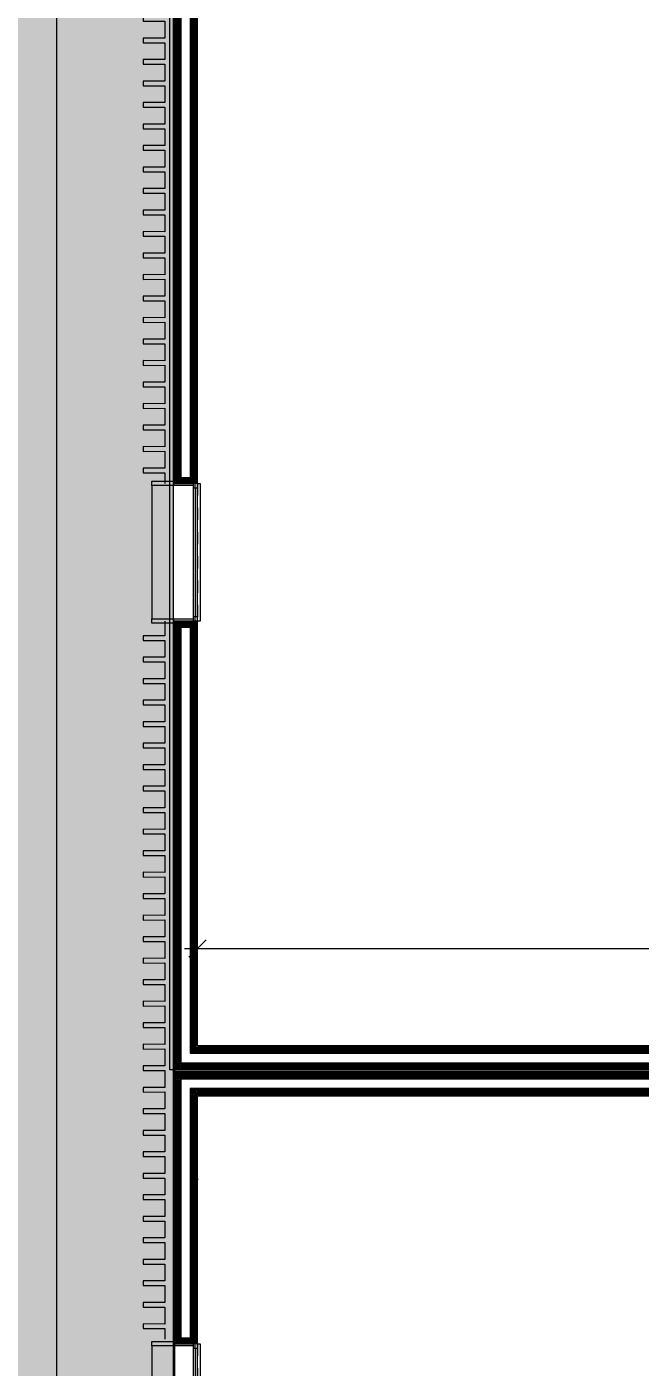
# Model space of a CAD drawing. Header units: millimetres. Extents: x -284281 to 1648660, y -821378 to -151356.
# Drawn here: x 379857 to 386986, y -234850 to -219270 of the extents above; entities that cross this region are included whole.
import ezdxf

# ---------------------------------------------------------------- set-up
doc = ezdxf.new("R2010")
doc.units = ezdxf.units.MM
doc.header["$MEASUREMENT"] = 0
doc.set_wipeout_variables(frame=1)
doc.linetypes.add('Traits', pattern=[282.222223, 141.111112, -141.111112])
doc.linetypes.add('Wipeout_Contour', pattern=[1000, 0, -1000])
for name, color, linetype in [('Cotations - 1_100', 7, 'Continuous'), ('Fenêtres ARCHICAD', 7, 'Continuous'), ('Nouveau_0', 7, 'Continuous'), ('Portes ARCHICAD', 7, 'Continuous'), ('Sols_ Dalles', 7, 'Continuous')]:
    doc.layers.add(name, color=color, linetype=linetype)
doc.styles.add('STYLE_GENERE_2', font='arial.ttf')
doc.dimstyles.new('STYLE_GENERE__1', dxfattribs={"dimtxt": 250, "dimasz": 190, "dimexe": 0.18, "dimexo": 0.0625, "dimgap": 0, "dimtad": 1, "dimtih": 1, "dimtoh": 1, "dimlfac": 0.001, "dimzin": 0, "dimdsep": 46, "dimtxsty": 'STYLE_GENERE_2', "dimblk": 'ARROWHEAD_6', "dimblk1": 'ARROWHEAD_6', "dimblk2": 'ARROWHEAD_6', "dimcen": 0.09, "dimse1": 1, "dimse2": 1, "dimclrd": 7, "dimclre": 7, "dimclrt": 7, "dimazin": 0, "dimtfac": 1, "dimtdec": 4, "dimtmove": 0, "dimatfit": 3, "dimfxl": 1, "dimtolj": 1, "dimtzin": 0, "dimarcsym": 0})
pattern_1 = [(45, (0, 175), (-55.684659, 55.684659), [0, -52.5, 0, -78.75]), (110, (175, 175), (74.000794, 26.934086), [0, -38.5, 0, -66.5])]
pattern_2 = [(45, (0, 0), (-7.07106781, 7.07106781), [])]

# ---------------------------------------------------------------- blocks, each defined once
blk = doc.blocks.new('Dalle_30_2', base_point=(380203, -171996))
at = {"layer": 'Sols_ Dalles', "linetype": 'Continuous', "lineweight": 0, "true_color": 0x2e271c}
blk.add_hatch(color=250, dxfattribs=at).paths.add_polyline_path([(380203, -171996), (380203, -230016), (380203, -260811), (415475, -260811), (415475, -260796), (415475, -258650), (415475, -258011), (415475, -222496), (405655, -222496), (405655, -218296), (415454, -218296), (415454, -204496), (412055, -204496), (412055, -201781), (412055, -189811), (436505, -189811), (436505, -253396), (436505, -253416), (437905, -253416), (437905, -253396), (437905, -188411), (410655, -188411), (410655, -200381), (410655, -205896), (414054, -205896), (414054, -216896), (404255, -216896), (404255, -223896), (414054, -223896), (414054, -258650), (414054, -259411), (382690, -259411), (381560, -259411), (381560, -231416), (381560, -173396), (462926, -173396), (462926, -253416), (464326, -253416), (464326, -171996)])
at = {"layer": 'Sols_ Dalles', "color": 250, "linetype": 'Continuous', "lineweight": 5, "true_color": 0x1f1f1f, "flags": 128}
for points in [[(381560, -259411), (381560, -231416), (381560, -173396), (462926, -173396), (462926, -253416)], [(464326, -253416), (464326, -171996), (380203, -171996), (380203, -230016), (380203, -260811)]]:
    blk.add_lwpolyline(points, dxfattribs=at)
blk = doc.blocks.new('Dalle_31_2', base_point=(360548, -295063))
at = {"linetype": 'Continuous', "lineweight": 0, "true_color": 0x6f6f6f}
h = blk.add_hatch(color=8, dxfattribs=at)
h.paths.add_polyline_path([(360548, -295063), (487920, -293827), (487920, -270903), (487463, -270903), (472886, -271041), (472886, -271062, 0.001346), (472886, -271073), (472897, -273095, -0.414214), (470908, -275106), (462184, -275106, -0.005189), (462131, -275116), (454148, -275196), (438771, -275253, -0.386553), (436573, -273475, -0.025189), (436562, -273329), (436569, -267730, -0.098562), (436800, -266944), (436817, -266952, -0.258849), (438655, -265606), (438653, -265587), (439337, -265587), (439337, -265687), (439337, -270687), (469237, -270687), (469237, -265687), (470908, -265687), (472605, -265687), (472605, -163738), (371863, -163738), (371863, -271041), (371883, -271041), (371883, -272001), (371883, -272001, -0.409427), (367883, -275935), (360548, -275935)])
h.paths.add_polyline_path([(377135, -260640), (373845, -260640), (373845, -248365), (373845, -243090), (373845, -242190), (377135, -242190)], flags=0)
h.paths.add_polyline_path([(380203, -193811), (380203, -171996), (431506, -171996), (464310, -171996), (464310, -262266), (464310, -262366), (438594, -262351), (437926, -262351), (436550, -262351), (436550, -189811), (412055, -189811), (412055, -201781), (412055, -204496), (415454, -204496), (415454, -208496), (415454, -218296), (405655, -218296), (405655, -222496), (415475, -222496), (415475, -260811), (380203, -260811), (380203, -230016)], flags=0)
h.paths.add_polyline_path([(381437, -269434, -0.090319), (381558, -268728, -0.201449), (382612, -267593, -0.104211), (383418, -267415), (384017, -267409, -0.104045), (384825, -267571, -0.238255), (385984, -268953, -0.055189), (386036, -269390), (386038, -269611), (386051, -270890), (385792, -271893, -0.267949), (384070, -272909), (383470, -272915, -0.193717), (382079, -272370, -0.070569), (381728, -271931, -0.131652), (381451, -270934)], flags=0)
h.paths.add_polyline_path([(392017, -273452), (392030, -267378, -0.380557), (394017, -265610), (394094, -265610), (394094, -270610), (409094, -270610), (409094, -265610), (414056, -265610, -0.414214), (415556, -267110), (415556, -273661, -0.345502), (413837, -275433), (394027, -275599, -0.415791), (392017, -273599)], flags=0)
h.paths.add_polyline_path([(424210, -271504, -0.134474), (423930, -270485), (423930, -268985, -0.414214), (425930, -266985), (426530, -266985, -0.414214), (428530, -268985), (428530, -270485, -0.12882), (428274, -271466, -0.270936), (426530, -272485), (425930, -272485, -0.26498)], flags=0)
at = {"color": 9, "linetype": 'Continuous', "lineweight": 5, "flags": 128}
blk.add_lwpolyline([(380203, -193811), (380203, -230016), (380203, -260811), (415475, -260811), (415475, -222496), (405655, -222496), (405655, -218296), (415454, -218296), (415454, -208496), (415454, -204496), (412055, -204496), (412055, -201781), (412055, -189811), (436550, -189811), (436550, -262351), (437926, -262351), (438594, -262351), (464310, -262366), (464310, -262266), (464310, -171996), (431506, -171996), (380203, -171996)], close=True, dxfattribs=at)
blk = doc.blocks.new('Fenêtre 25_2')
at = {"layer": 'Fenêtres ARCHICAD', "color": 7, "linetype": 'Continuous', "lineweight": 5}
for p, q in [((-775, 480), (-825, 480)), ((-825, 480), (-825, 230)), ((-775, 480), (775, 480)), ((-775, 230), (-775, 480)), ((825, 480), (775, 480)), ((775, 480), (775, 230)), ((825, 230), (825, 480)), ((-825, 230), (-775, 230)), ((-825, 230), (-800, 230)), ((-825, 230), (-800, 230)), ((-775, 230), (-800, 230)), ((-800, 230), (-800, 0)), ((-800, 215), (-800, 230)), ((-800, 215), (-800, 230)), ((-800, 145), (-800, 215)), ((-800, 145), (-800, 215)), ((-800, 145), (-800, 215)), ((-800, 145), (-800, 215)), ((-775, 0), (-775, 230)), ((800, 230), (775, 230)), ((775, 230), (775, 0)), ((775, 230), (825, 230)), ((800, 0), (800, 230)), ((800, 215), (800, 230)), ((800, 215), (800, 230)), ((800, 230), (825, 230)), ((800, 230), (825, 230)), ((800, 145), (800, 215)), ((800, 145), (800, 215)), ((800, 145), (800, 215)), ((800, 145), (800, 215)), ((-800, 0), (-775, 0)), ((775, 0), (800, 0)), ((-800, -20), (800, -20)), ((-800, -50), (-800, -83)), ((-800, -83), (800, -83)), ((800, -83), (800, -50))]:
    blk.add_line(p, q, dxfattribs=at)
at = {"layer": 'Fenêtres ARCHICAD', "color": 7, "linetype": 'Traits', "lineweight": 5}
blk.add_line((-800, -50), (800, -50), dxfattribs=at)
at = {"color": 254, "linetype": 'Wipeout_Contour', "lineweight": 0, "ltscale": 3003.33026}
blk.add_wipeout([(-750, 0), (-750, -50), (750, -50), (750, 0)], dxfattribs=at).dxf.layer = 'Fenêtres ARCHICAD'
at = {"layer": 'Fenêtres ARCHICAD', "color": 7, "linetype": 'Continuous', "lineweight": 5}
for p, q in [((-800, 35), (-800, 145)), ((-800, 35), (-800, 145)), ((-800, 35), (-800, 145)), ((-800, 35), (-800, 145)), ((-800, 0), (-800, 35)), ((-800, 0), (-800, 35)), ((-800, 0), (-750, 0)), ((-800, -35), (-800, 0)), ((-800, -35), (-800, 0)), ((-750, 0), (-750, -50)), ((-750, 0), (750, 0)), ((750, -50), (750, 0)), ((750, 0), (800, 0)), ((800, 35), (800, 145)), ((800, 35), (800, 145)), ((800, 35), (800, 145)), ((800, 35), (800, 145)), ((800, 0), (800, 35)), ((800, 0), (800, 35)), ((800, -35), (800, 0)), ((800, -35), (800, 0)), ((-800, -50), (-800, -35)), ((-800, -50), (-800, -35)), ((-750, -50), (-800, -50)), ((-750, -25), (750, -25)), ((750, -50), (-750, -50)), ((800, -50), (750, -50)), ((800, -50), (800, -35)), ((800, -50), (800, -35))]:
    blk.add_line(p, q, dxfattribs=at)
blk = doc.blocks.new('Mur_184_2', base_point=(381560, -188434))
at = {"color": 254, "linetype": 'Wipeout_Contour', "lineweight": 0, "ltscale": 1762520.673568979}
blk.add_wipeout([(381560, -216093), (381560, -224578), (381575, -224578), (381575, -216093)], dxfattribs=at)
at = {"color": 254, "linetype": 'Wipeout_Contour', "lineweight": 0, "ltscale": 1338744.290290768}
blk.add_wipeout([(381575, -231381), (381560, -231396), (381575, -231396)], dxfattribs=at)
at = {"linetype": 'Continuous', "lineweight": 5, "true_color": 0x5f5f5f}
h = blk.add_hatch(dxfattribs=at)
h.set_pattern_fill('ENDUIT_0002', color=251, style=0, pattern_type=2)
h.set_pattern_definition(pattern_1)
h.paths.add_polyline_path([(381560, -216093), (381560, -224578), (381575, -224578), (381575, -216093)])
h = blk.add_hatch(dxfattribs=at)
h.set_pattern_fill('ENDUIT_0002', color=251, style=0, pattern_type=2)
h.set_pattern_definition(pattern_1)
h.paths.add_polyline_path([(381575, -231381), (381560, -231396), (381575, -231396)])
at = {"color": 254, "linetype": 'Wipeout_Contour', "lineweight": 0, "ltscale": 1762666.891168162}
blk.add_wipeout([(381575, -216093), (381575, -224578), (381645, -224508), (381645, -216163)], dxfattribs=at)
at = {"color": 254, "linetype": 'Wipeout_Contour', "lineweight": 0, "ltscale": 1338824.987849917}
blk.add_wipeout([(381645, -231311), (381575, -231381), (381645, -231381)], dxfattribs=at)
at = {"linetype": 'Continuous', "lineweight": 5, "true_color": 0x5f5f5f}
h = blk.add_hatch(dxfattribs=at)
h.set_pattern_fill('BRIQUES_TERRE_CUITE__INT_94', color=251, style=0, pattern_type=2)
h.set_pattern_definition(pattern_2)
h.paths.add_polyline_path([(381575, -216093), (381575, -224578), (381645, -224508), (381645, -216163)])
h = blk.add_hatch(dxfattribs=at)
h.set_pattern_fill('BRIQUES_TERRE_CUITE__INT_94', color=251, style=0, pattern_type=2)
h.set_pattern_definition(pattern_2)
h.paths.add_polyline_path([(381645, -231311), (381575, -231381), (381645, -231381)])
at = {"color": 254, "linetype": 'Wipeout_Contour', "lineweight": 0, "ltscale": 1762977.660920547}
blk.add_wipeout([(381755, -216163), (381645, -216163), (381645, -224508), (381755, -224508)], dxfattribs=at)
at = {"color": 254, "linetype": 'Wipeout_Contour', "lineweight": 0, "ltscale": 1338943.427182852}
blk.add_wipeout([(381755, -231201), (381645, -231311), (381755, -231311)], dxfattribs=at)
at = {"color": 254, "linetype": 'Wipeout_Contour', "lineweight": 0, "ltscale": 1763438.691530547}
blk.add_wipeout([(381840, -216093), (381825, -216093), (381825, -224578), (381840, -224578)], dxfattribs=at)
at = {"color": 254, "linetype": 'Wipeout_Contour', "lineweight": 0, "ltscale": 1779612.313646684}
blk.add_wipeout([(381560, -231381), (381575, -231381), (381575, -226178), (381560, -226178)], dxfattribs=at)
at = {"color": 254, "linetype": 'Wipeout_Contour', "lineweight": 0, "ltscale": 1339012.283021665}
blk.add_wipeout([(381840, -231116), (381825, -231131), (381840, -231131)], dxfattribs=at)
at = {"linetype": 'Continuous', "lineweight": 5, "true_color": 0x5f5f5f}
h = blk.add_hatch(dxfattribs=at)
h.set_pattern_fill('ENDUIT_0002', color=251, style=0, pattern_type=2)
h.set_pattern_definition(pattern_1)
h.paths.add_polyline_path([(381840, -216093), (381825, -216093), (381825, -224578), (381840, -224578)])
h = blk.add_hatch(dxfattribs=at)
h.set_pattern_fill('ENDUIT_0002', color=251, style=0, pattern_type=2)
h.set_pattern_definition(pattern_1)
h.paths.add_polyline_path([(381560, -231381), (381575, -231381), (381575, -226178), (381560, -226178)])
h = blk.add_hatch(dxfattribs=at)
h.set_pattern_fill('ENDUIT_0002', color=251, style=0, pattern_type=2)
h.set_pattern_definition(pattern_1)
h.paths.add_polyline_path([(381840, -231116), (381825, -231131), (381840, -231131)])
at = {"color": 254, "linetype": 'Wipeout_Contour', "lineweight": 0, "ltscale": 1763291.453039902}
blk.add_wipeout([(381825, -216093), (381755, -216093), (381755, -224578), (381825, -224578)], dxfattribs=at)
at = {"color": 254, "linetype": 'Wipeout_Contour', "lineweight": 0, "ltscale": 1339007.015519734}
blk.add_wipeout([(381825, -231131), (381755, -231201), (381825, -231201)], dxfattribs=at)
at = {"color": 254, "linetype": 'Wipeout_Contour', "lineweight": 0, "ltscale": 1338724.023032586}
blk.add_wipeout([(381575, -231381), (381560, -231381), (381560, -231396)], dxfattribs=at)
at = {"linetype": 'Continuous', "lineweight": 5, "true_color": 0x5f5f5f}
h = blk.add_hatch(dxfattribs=at)
h.set_pattern_fill('BRIQUES_TERRE_CUITE__INT_94', color=251, style=0, pattern_type=2)
h.set_pattern_definition(pattern_2)
h.paths.add_polyline_path([(381825, -216093), (381755, -216093), (381755, -224578), (381825, -224578)])
h = blk.add_hatch(dxfattribs=at)
h.set_pattern_fill('BRIQUES_TERRE_CUITE__INT_94', color=251, style=0, pattern_type=2)
h.set_pattern_definition(pattern_2)
h.paths.add_polyline_path([(381825, -231131), (381755, -231201), (381825, -231201)])
h = blk.add_hatch(dxfattribs=at)
h.set_pattern_fill('ENDUIT_0002', color=251, style=0, pattern_type=2)
h.set_pattern_definition(pattern_1)
h.paths.add_polyline_path([(381575, -231381), (381560, -231381), (381560, -231396)])
at = {"color": 7, "linetype": 'Continuous', "lineweight": 5, "flags": 128}
blk.add_lwpolyline([(381840, -224578), (381840, -216093)], dxfattribs=at)
at = {"color": 254, "linetype": 'Wipeout_Contour', "lineweight": 0, "ltscale": 1771331.576882769}
blk.add_wipeout([(381645, -224508), (381575, -224578), (381755, -224578), (381755, -224508)], dxfattribs=at)
at = {"color": 254, "linetype": 'Wipeout_Contour', "lineweight": 0, "ltscale": 1779721.239565302}
blk.add_wipeout([(381575, -231311), (381645, -231311), (381645, -226248), (381575, -226178)], dxfattribs=at)
at = {"linetype": 'Continuous', "lineweight": 5, "true_color": 0x5f5f5f}
h = blk.add_hatch(dxfattribs=at)
h.set_pattern_fill('BRIQUES_TERRE_CUITE__INT_94', color=251, style=0, pattern_type=2)
h.set_pattern_definition(pattern_2)
h.paths.add_polyline_path([(381645, -224508), (381575, -224578), (381755, -224578), (381755, -224508)])
h = blk.add_hatch(dxfattribs=at)
h.set_pattern_fill('BRIQUES_TERRE_CUITE__INT_94', color=251, style=0, pattern_type=2)
h.set_pattern_definition(pattern_2)
h.paths.add_polyline_path([(381575, -231311), (381645, -231311), (381645, -226248), (381575, -226178)])
at = {"color": 7, "linetype": 'Continuous', "lineweight": 5}
for p, q in [((381575, -216093), (381575, -224578)), ((381825, -224578), (381825, -216093)), ((381645, -216163), (381645, -224508)), ((381755, -216163), (381755, -224508)), ((381645, -224508), (381755, -224508)), ((381560, -224553), (381560, -224578)), ((381575, -224578), (381560, -224578)), ((381645, -224578), (381575, -224578)), ((381645, -224578), (381575, -224578)), ((381755, -224578), (381645, -224578)), ((381755, -224578), (381645, -224578)), ((381790, -224578), (381755, -224578)), ((381825, -224578), (381790, -224578)), ((381840, -224578), (381825, -224578))]:
    blk.add_line(p, q, dxfattribs=at)
at = {"color": 7, "linetype": 'Continuous', "lineweight": 5, "flags": 128}
blk.add_lwpolyline([(381560, -216093), (381560, -224578)], dxfattribs=at)
at = {"color": 254, "linetype": 'Wipeout_Contour', "lineweight": 0, "ltscale": 1779951.706346857}
blk.add_wipeout([(381645, -226248), (381645, -231201), (381755, -231201), (381755, -226248)], dxfattribs=at)
at = {"color": 254, "linetype": 'Wipeout_Contour', "lineweight": 0, "ltscale": 1338729.176590437}
blk.add_wipeout([(381645, -231311), (381575, -231311), (381575, -231381)], dxfattribs=at)
at = {"linetype": 'Continuous', "lineweight": 5, "true_color": 0x5f5f5f}
h = blk.add_hatch(dxfattribs=at)
h.set_pattern_fill('BRIQUES_TERRE_CUITE__INT_94', color=251, style=0, pattern_type=2)
h.set_pattern_definition(pattern_2)
h.paths.add_polyline_path([(381645, -231311), (381575, -231311), (381575, -231381)])
at = {"color": 7, "linetype": 'Continuous', "lineweight": 5, "flags": 128}
blk.add_lwpolyline([(381560, -231396), (381575, -231396)], dxfattribs=at)
at = {"color": 254, "linetype": 'Wipeout_Contour', "lineweight": 0, "ltscale": 1780246.95021941}
blk.add_wipeout([(381825, -226178), (381825, -231116), (381840, -231116), (381840, -226178)], dxfattribs=at)
at = {"linetype": 'Continuous', "lineweight": 5, "true_color": 0x5f5f5f}
h = blk.add_hatch(dxfattribs=at)
h.set_pattern_fill('ENDUIT_0002', color=251, style=0, pattern_type=2)
h.set_pattern_definition(pattern_1)
h.paths.add_polyline_path([(381825, -226178), (381825, -231116), (381840, -231116), (381840, -226178)])
at = {"color": 254, "linetype": 'Wipeout_Contour', "lineweight": 0, "ltscale": 1338792.684866365}
blk.add_wipeout([(381645, -231201), (381645, -231311), (381755, -231201)], dxfattribs=at)
at = {"color": 7, "linetype": 'Continuous', "lineweight": 5}
for p, q in [((381645, -231201), (381645, -231311)), ((381575, -231311), (381575, -231381)), ((381645, -231311), (381755, -231311)), ((381575, -231381), (381645, -231381))]:
    blk.add_line(p, q, dxfattribs=at)
at = {"color": 254, "linetype": 'Wipeout_Contour', "lineweight": 0, "ltscale": 1338992.021007336}
blk.add_wipeout([(381825, -231116), (381825, -231131), (381840, -231116)], dxfattribs=at)
at = {"linetype": 'Continuous', "lineweight": 5, "true_color": 0x5f5f5f}
h = blk.add_hatch(dxfattribs=at)
h.set_pattern_fill('ENDUIT_0002', color=251, style=0, pattern_type=2)
h.set_pattern_definition(pattern_1)
h.paths.add_polyline_path([(381825, -231116), (381825, -231131), (381840, -231116)])
at = {"color": 254, "linetype": 'Wipeout_Contour', "lineweight": 0, "ltscale": 1780116.640129803}
blk.add_wipeout([(381755, -226178), (381755, -231131), (381825, -231131), (381825, -226178)], dxfattribs=at)
at = {"linetype": 'Continuous', "lineweight": 5, "true_color": 0x5f5f5f}
h = blk.add_hatch(dxfattribs=at)
h.set_pattern_fill('BRIQUES_TERRE_CUITE__INT_94', color=251, style=0, pattern_type=2)
h.set_pattern_definition(pattern_2)
h.paths.add_polyline_path([(381755, -226178), (381755, -231131), (381825, -231131), (381825, -226178)])
at = {"color": 254, "linetype": 'Wipeout_Contour', "lineweight": 0, "ltscale": 1774728.067878227}
blk.add_wipeout([(381645, -226248), (381755, -226248), (381755, -226178), (381575, -226178)], dxfattribs=at)
at = {"color": 254, "linetype": 'Wipeout_Contour', "lineweight": 0, "ltscale": 1338911.218092613}
blk.add_wipeout([(381755, -231131), (381755, -231201), (381825, -231131)], dxfattribs=at)
at = {"linetype": 'Continuous', "lineweight": 5, "true_color": 0x5f5f5f}
h = blk.add_hatch(dxfattribs=at)
h.set_pattern_fill('BRIQUES_TERRE_CUITE__INT_94', color=251, style=0, pattern_type=2)
h.set_pattern_definition(pattern_2)
h.paths.add_polyline_path([(381645, -226248), (381755, -226248), (381755, -226178), (381575, -226178)])
h = blk.add_hatch(dxfattribs=at)
h.set_pattern_fill('BRIQUES_TERRE_CUITE__INT_94', color=251, style=0, pattern_type=2)
h.set_pattern_definition(pattern_2)
h.paths.add_polyline_path([(381755, -231131), (381755, -231201), (381825, -231131)])
at = {"color": 7, "linetype": 'Continuous', "lineweight": 5}
for p, q in [((381560, -226178), (381560, -226203)), ((381575, -226178), (381560, -226178)), ((381575, -226178), (381575, -231311)), ((381645, -226178), (381575, -226178)), ((381645, -226178), (381575, -226178)), ((381755, -226178), (381645, -226178)), ((381755, -226178), (381645, -226178)), ((381790, -226178), (381755, -226178)), ((381825, -226178), (381790, -226178)), ((381825, -231131), (381825, -226178)), ((381840, -226178), (381825, -226178)), ((381645, -226248), (381645, -231201)), ((381645, -226248), (381755, -226248)), ((381755, -226248), (381755, -231131)), ((381755, -231131), (381755, -231201)), ((381755, -231201), (381825, -231201)), ((381825, -231131), (381840, -231131))]:
    blk.add_line(p, q, dxfattribs=at)
at = {"color": 7, "linetype": 'Continuous', "lineweight": 5, "flags": 128}
for points in [[(381560, -226178), (381560, -231396)], [(381840, -231116), (381840, -226178)]]:
    blk.add_lwpolyline(points, dxfattribs=at)
at = {"layer": 'Fenêtres ARCHICAD', "color": 7, "linetype": 'Continuous', "lineweight": 5, "xscale": -1, "zscale": 1000, "rotation": 89.99999999999993}
blk.add_blockref('Fenêtre 25_2', (381790, -225378), dxfattribs=at)
blk = doc.blocks.new('Mur_185_2', base_point=(381560, -231416))
at = {"color": 254, "linetype": 'Wipeout_Contour', "lineweight": 0, "ltscale": 1338786.767895167}
blk.add_wipeout([(381560, -231431), (381575, -231431), (381560, -231416)], dxfattribs=at)
at = {"linetype": 'Continuous', "lineweight": 5, "true_color": 0x5f5f5f}
h = blk.add_hatch(dxfattribs=at)
h.set_pattern_fill('ENDUIT_0002', color=251, style=0, pattern_type=2)
h.set_pattern_definition(pattern_1)
h.paths.add_polyline_path([(381560, -231431), (381575, -231431), (381560, -231416)])
at = {"color": 254, "linetype": 'Wipeout_Contour', "lineweight": 0, "ltscale": 1338952.655761724}
blk.add_wipeout([(381575, -231501), (381645, -231501), (381575, -231431)], dxfattribs=at)
at = {"linetype": 'Continuous', "lineweight": 5, "true_color": 0x5f5f5f}
h = blk.add_hatch(dxfattribs=at)
h.set_pattern_fill('BRIQUES_TERRE_CUITE__INT_94', color=251, style=0, pattern_type=2)
h.set_pattern_definition(pattern_2)
h.paths.add_polyline_path([(381575, -231501), (381645, -231501), (381575, -231431)])
at = {"color": 254, "linetype": 'Wipeout_Contour', "lineweight": 0, "ltscale": 1339316.817555886}
blk.add_wipeout([(381755, -231611), (381645, -231501), (381645, -231611)], dxfattribs=at)
at = {"color": 254, "linetype": 'Wipeout_Contour', "lineweight": 0, "ltscale": 1806819.141682053}
blk.add_wipeout([(381575, -231416), (381575, -231431), (394234, -231431), (394234, -231416)], dxfattribs=at)
at = {"color": 254, "linetype": 'Wipeout_Contour', "lineweight": 0, "ltscale": 1339878.815978146}
blk.add_wipeout([(381840, -231696), (381825, -231681), (381825, -231696)], dxfattribs=at)
at = {"linetype": 'Continuous', "lineweight": 5, "true_color": 0x5f5f5f}
h = blk.add_hatch(dxfattribs=at)
h.set_pattern_fill('ENDUIT_0002', color=251, style=0, pattern_type=2)
h.set_pattern_definition(pattern_1)
h.paths.add_polyline_path([(381575, -231416), (381575, -231431), (394234, -231431), (394234, -231416)])
h = blk.add_hatch(dxfattribs=at)
h.set_pattern_fill('ENDUIT_0002', color=251, style=0, pattern_type=2)
h.set_pattern_definition(pattern_1)
h.paths.add_polyline_path([(381840, -231696), (381825, -231681), (381825, -231696)])
at = {"color": 254, "linetype": 'Wipeout_Contour', "lineweight": 0, "ltscale": 1338790.441018794}
blk.add_wipeout([(381575, -231416), (381560, -231416), (381575, -231431)], dxfattribs=at)
at = {"color": 254, "linetype": 'Wipeout_Contour', "lineweight": 0, "ltscale": 1339694.429393365}
blk.add_wipeout([(381825, -231681), (381755, -231611), (381755, -231681)], dxfattribs=at)
at = {"linetype": 'Continuous', "lineweight": 5, "true_color": 0x5f5f5f}
h = blk.add_hatch(dxfattribs=at)
h.set_pattern_fill('ENDUIT_0002', color=251, style=0, pattern_type=2)
h.set_pattern_definition(pattern_1)
h.paths.add_polyline_path([(381575, -231416), (381560, -231416), (381575, -231431)])
h = blk.add_hatch(dxfattribs=at)
h.set_pattern_fill('BRIQUES_TERRE_CUITE__INT_94', color=251, style=0, pattern_type=2)
h.set_pattern_definition(pattern_2)
h.paths.add_polyline_path([(381825, -231681), (381755, -231611), (381755, -231681)])
at = {"color": 254, "linetype": 'Wipeout_Contour', "lineweight": 0, "ltscale": 1807025.962264916}
blk.add_wipeout([(381645, -231501), (394234, -231501), (394234, -231431), (381645, -231431)], dxfattribs=at)
at = {"linetype": 'Continuous', "lineweight": 5, "true_color": 0x5f5f5f}
h = blk.add_hatch(dxfattribs=at)
h.set_pattern_fill('BRIQUES_TERRE_CUITE__INT_94', color=251, style=0, pattern_type=2)
h.set_pattern_definition(pattern_2)
h.paths.add_polyline_path([(381645, -231501), (394234, -231501), (394234, -231431), (381645, -231431)])
at = {"color": 254, "linetype": 'Wipeout_Contour', "lineweight": 0, "ltscale": 1338974.830480865}
blk.add_wipeout([(381645, -231431), (381575, -231431), (381645, -231501)], dxfattribs=at)
at = {"color": 254, "linetype": 'Wipeout_Contour', "lineweight": 0, "ltscale": 1807398.568391525}
blk.add_wipeout([(381755, -231611), (394234, -231611), (394234, -231501), (381755, -231501)], dxfattribs=at)
at = {"linetype": 'Continuous', "lineweight": 5, "true_color": 0x5f5f5f}
h = blk.add_hatch(dxfattribs=at)
h.set_pattern_fill('BRIQUES_TERRE_CUITE__INT_94', color=251, style=0, pattern_type=2)
h.set_pattern_definition(pattern_2)
h.paths.add_polyline_path([(381645, -231431), (381575, -231431), (381645, -231501)])
at = {"color": 7, "linetype": 'Continuous', "lineweight": 5, "flags": 128}
for points in [[(381560, -231416), (381560, -231431)], [(394234, -231416), (381560, -231416)]]:
    blk.add_lwpolyline(points, dxfattribs=at)
at = {"color": 254, "linetype": 'Wipeout_Contour', "lineweight": 0, "ltscale": 1807815.592378078}
blk.add_wipeout([(394234, -231681), (381840, -231681), (381840, -231696), (394234, -231696)], dxfattribs=at)
at = {"linetype": 'Continuous', "lineweight": 5, "true_color": 0x5f5f5f}
h = blk.add_hatch(dxfattribs=at)
h.set_pattern_fill('ENDUIT_0002', color=251, style=0, pattern_type=2)
h.set_pattern_definition(pattern_1)
h.paths.add_polyline_path([(394234, -231681), (381840, -231681), (381840, -231696), (394234, -231696)])
at = {"color": 254, "linetype": 'Wipeout_Contour', "lineweight": 0, "ltscale": 1339352.43819859}
blk.add_wipeout([(381755, -231501), (381645, -231501), (381755, -231611)], dxfattribs=at)
at = {"color": 7, "linetype": 'Continuous', "lineweight": 5}
for p, q in [((381575, -231431), (381575, -231501)), ((381645, -231431), (381575, -231431)), ((394234, -231431), (381645, -231431)), ((381645, -231501), (381645, -231611)), ((381755, -231501), (381645, -231501)), ((394234, -231501), (381755, -231501))]:
    blk.add_line(p, q, dxfattribs=at)
at = {"color": 254, "linetype": 'Wipeout_Contour', "lineweight": 0, "ltscale": 1339882.484921386}
blk.add_wipeout([(381840, -231681), (381825, -231681), (381840, -231696)], dxfattribs=at)
at = {"linetype": 'Continuous', "lineweight": 5, "true_color": 0x5f5f5f}
h = blk.add_hatch(dxfattribs=at)
h.set_pattern_fill('ENDUIT_0002', color=251, style=0, pattern_type=2)
h.set_pattern_definition(pattern_1)
h.paths.add_polyline_path([(381840, -231681), (381825, -231681), (381840, -231696)])
at = {"color": 254, "linetype": 'Wipeout_Contour', "lineweight": 0, "ltscale": 1807702.792833671}
blk.add_wipeout([(381825, -231681), (394234, -231681), (394234, -231611), (381825, -231611)], dxfattribs=at)
at = {"linetype": 'Continuous', "lineweight": 5, "true_color": 0x5f5f5f}
h = blk.add_hatch(dxfattribs=at)
h.set_pattern_fill('BRIQUES_TERRE_CUITE__INT_94', color=251, style=0, pattern_type=2)
h.set_pattern_definition(pattern_2)
h.paths.add_polyline_path([(381825, -231681), (394234, -231681), (394234, -231611), (381825, -231611)])
at = {"color": 254, "linetype": 'Wipeout_Contour', "lineweight": 0, "ltscale": 1339716.591028677}
blk.add_wipeout([(381825, -231611), (381755, -231611), (381825, -231681)], dxfattribs=at)
at = {"linetype": 'Continuous', "lineweight": 5, "true_color": 0x5f5f5f}
h = blk.add_hatch(dxfattribs=at)
h.set_pattern_fill('BRIQUES_TERRE_CUITE__INT_94', color=251, style=0, pattern_type=2)
h.set_pattern_definition(pattern_2)
h.paths.add_polyline_path([(381825, -231611), (381755, -231611), (381825, -231681)])
at = {"color": 7, "linetype": 'Continuous', "lineweight": 5}
for p, q in [((381755, -231611), (381755, -231681)), ((381825, -231611), (381755, -231611)), ((394234, -231611), (381825, -231611)), ((381825, -231681), (381825, -231696)), ((381825, -231681), (394234, -231681))]:
    blk.add_line(p, q, dxfattribs=at)
at = {"color": 7, "linetype": 'Continuous', "lineweight": 5, "flags": 128}
blk.add_lwpolyline([(381840, -231696), (394234, -231696)], dxfattribs=at)
blk = doc.blocks.new('Mur_259_2', base_point=(381560, -259411))
at = {"color": 254, "linetype": 'Wipeout_Contour', "lineweight": 0, "ltscale": 1788347.204097784}
blk.add_wipeout([(381575, -231431), (381560, -231431), (381560, -234578), (381575, -234578)], dxfattribs=at)
at = {"linetype": 'Continuous', "lineweight": 5, "true_color": 0x5f5f5f}
h = blk.add_hatch(dxfattribs=at)
h.set_pattern_fill('ENDUIT_0002', color=251, style=0, pattern_type=2)
h.set_pattern_definition(pattern_1)
h.paths.add_polyline_path([(381575, -231431), (381560, -231431), (381560, -234578), (381575, -234578)])
at = {"color": 254, "linetype": 'Wipeout_Contour', "lineweight": 0, "ltscale": 1788528.237420056}
blk.add_wipeout([(381645, -231501), (381575, -231501), (381575, -234578), (381645, -234508)], dxfattribs=at)
at = {"linetype": 'Continuous', "lineweight": 5, "true_color": 0x5f5f5f}
h = blk.add_hatch(dxfattribs=at)
h.set_pattern_fill('BRIQUES_TERRE_CUITE__INT_94', color=251, style=0, pattern_type=2)
h.set_pattern_definition(pattern_2)
h.paths.add_polyline_path([(381645, -231501), (381575, -231501), (381575, -234578), (381645, -234508)])
at = {"color": 7, "linetype": 'Continuous', "lineweight": 5}
blk.add_line((381575, -231431), (381575, -231501), dxfattribs=at)
at = {"color": 254, "linetype": 'Wipeout_Contour', "lineweight": 0, "ltscale": 1788912.965252706}
blk.add_wipeout([(381755, -231611), (381645, -231611), (381645, -234508), (381755, -234508)], dxfattribs=at)
at = {"color": 7, "linetype": 'Continuous', "lineweight": 5}
blk.add_line((381645, -231501), (381645, -231611), dxfattribs=at)
at = {"color": 254, "linetype": 'Wipeout_Contour', "lineweight": 0, "ltscale": 1789526.782138039}
blk.add_wipeout([(381825, -231696), (381825, -234578), (381840, -234578), (381840, -231696)], dxfattribs=at)
at = {"linetype": 'Continuous', "lineweight": 5, "true_color": 0x5f5f5f}
h = blk.add_hatch(dxfattribs=at)
h.set_pattern_fill('ENDUIT_0002', color=251, style=0, pattern_type=2)
h.set_pattern_definition(pattern_1)
h.paths.add_polyline_path([(381825, -231696), (381825, -234578), (381840, -234578), (381840, -231696)])
at = {"color": 254, "linetype": 'Wipeout_Contour', "lineweight": 0, "ltscale": 1789366.129498833}
blk.add_wipeout([(381755, -231681), (381755, -234578), (381825, -234578), (381825, -231681)], dxfattribs=at)
at = {"linetype": 'Continuous', "lineweight": 5, "true_color": 0x5f5f5f}
h = blk.add_hatch(dxfattribs=at)
h.set_pattern_fill('BRIQUES_TERRE_CUITE__INT_94', color=251, style=0, pattern_type=2)
h.set_pattern_definition(pattern_2)
h.paths.add_polyline_path([(381755, -231681), (381755, -234578), (381825, -234578), (381825, -231681)])
at = {"color": 7, "linetype": 'Continuous', "lineweight": 5}
for p, q in [((381755, -231611), (381755, -231681)), ((381825, -231681), (381825, -231696))]:
    blk.add_line(p, q, dxfattribs=at)
at = {"color": 7, "linetype": 'Continuous', "lineweight": 5, "flags": 128}
blk.add_lwpolyline([(381840, -234578), (381840, -231696)], dxfattribs=at)
at = {"color": 254, "linetype": 'Wipeout_Contour', "lineweight": 0, "ltscale": 1791945.639439829}
blk.add_wipeout([(381645, -234508), (381575, -234578), (381755, -234578), (381755, -234508)], dxfattribs=at)
at = {"linetype": 'Continuous', "lineweight": 5, "true_color": 0x5f5f5f}
h = blk.add_hatch(dxfattribs=at)
h.set_pattern_fill('BRIQUES_TERRE_CUITE__INT_94', color=251, style=0, pattern_type=2)
h.set_pattern_definition(pattern_2)
h.paths.add_polyline_path([(381645, -234508), (381575, -234578), (381755, -234578), (381755, -234508)])
at = {"color": 7, "linetype": 'Continuous', "lineweight": 5}
for p, q in [((381575, -231501), (381575, -234578)), ((381645, -231611), (381645, -234508)), ((381755, -231681), (381755, -234508)), ((381825, -234578), (381825, -231696)), ((381560, -234553), (381560, -234578)), ((381575, -234578), (381560, -234578)), ((381645, -234578), (381575, -234578)), ((381645, -234578), (381575, -234578)), ((381645, -234508), (381755, -234508)), ((381755, -234578), (381645, -234578)), ((381755, -234578), (381645, -234578)), ((381790, -234578), (381755, -234578)), ((381825, -234578), (381790, -234578)), ((381840, -234578), (381825, -234578))]:
    blk.add_line(p, q, dxfattribs=at)
at = {"color": 7, "linetype": 'Continuous', "lineweight": 5, "flags": 128}
blk.add_lwpolyline([(381560, -231431), (381560, -234578)], dxfattribs=at)
at = {"layer": 'Fenêtres ARCHICAD', "color": 7, "linetype": 'Continuous', "lineweight": 5, "xscale": -1, "zscale": 1000, "rotation": 90}
blk.add_blockref('Fenêtre 25_2', (381790, -235378), dxfattribs=at)
blk = doc.blocks.new('Ouverture porte simple_2')
at = {"layer": 'Portes ARCHICAD', "color": 7, "linetype": 'Continuous', "lineweight": 5}
for p, q in [((-750, 265), (-750, 280)), ((-750, 195), (-750, 265)), ((-750, 85), (-750, 195)), ((750, 265), (750, 280)), ((750, 195), (750, 265)), ((750, 85), (750, 195)), ((-750, 15), (-750, 85)), ((-750, 0), (-750, 15)), ((750, 15), (750, 85)), ((750, 0), (750, 15))]:
    blk.add_line(p, q, dxfattribs=at)
blk = doc.blocks.new('Mur_333_2', base_point=(396575, -231396))
at = {"color": 254, "linetype": 'Wipeout_Contour', "lineweight": 0, "ltscale": 1806747.408996534}
blk.add_wipeout([(394234, -231381), (381575, -231381), (381575, -231396), (394234, -231396)], dxfattribs=at)
at = {"color": 254, "linetype": 'Wipeout_Contour', "lineweight": 0, "ltscale": 1835119.501645701}
blk.add_wipeout([(396575, -231381), (395734, -231381), (395734, -231396), (396575, -231396)], dxfattribs=at)
at = {"linetype": 'Continuous', "lineweight": 5, "true_color": 0x5f5f5f}
h = blk.add_hatch(dxfattribs=at)
h.set_pattern_fill('ENDUIT_0002', color=251, style=0, pattern_type=2)
h.set_pattern_definition(pattern_1)
h.paths.add_polyline_path([(394234, -231381), (381575, -231381), (381575, -231396), (394234, -231396)])
h = blk.add_hatch(dxfattribs=at)
h.set_pattern_fill('ENDUIT_0002', color=251, style=0, pattern_type=2)
h.set_pattern_definition(pattern_1)
h.paths.add_polyline_path([(396575, -231381), (395734, -231381), (395734, -231396), (396575, -231396)])
at = {"color": 254, "linetype": 'Wipeout_Contour', "lineweight": 0, "ltscale": 1806780.037284753}
blk.add_wipeout([(381645, -231381), (394234, -231381), (394234, -231311), (381645, -231311)], dxfattribs=at)
at = {"color": 254, "linetype": 'Wipeout_Contour', "lineweight": 0, "ltscale": 1835033.770950255}
blk.add_wipeout([(395734, -231381), (396575, -231381), (396575, -231311), (395734, -231311)], dxfattribs=at)
at = {"linetype": 'Continuous', "lineweight": 5, "true_color": 0x5f5f5f}
h = blk.add_hatch(dxfattribs=at)
h.set_pattern_fill('BRIQUES_TERRE_CUITE__INT_94', color=251, style=0, pattern_type=2)
h.set_pattern_definition(pattern_2)
h.paths.add_polyline_path([(381645, -231381), (394234, -231381), (394234, -231311), (381645, -231311)])
h = blk.add_hatch(dxfattribs=at)
h.set_pattern_fill('BRIQUES_TERRE_CUITE__INT_94', color=251, style=0, pattern_type=2)
h.set_pattern_definition(pattern_2)
h.paths.add_polyline_path([(395734, -231381), (396575, -231381), (396575, -231311), (395734, -231311)])
at = {"color": 7, "linetype": 'Continuous', "lineweight": 5}
blk.add_line((381575, -231381), (381645, -231381), dxfattribs=at)
at = {"color": 7, "linetype": 'Continuous', "lineweight": 5, "flags": 128}
for points in [[(381575, -231396), (394234, -231396)], [(395734, -231396), (396575, -231396)]]:
    blk.add_lwpolyline(points, dxfattribs=at)
at = {"color": 254, "linetype": 'Wipeout_Contour', "lineweight": 0, "ltscale": 1806783.821864869}
blk.add_wipeout([(381755, -231311), (394234, -231311), (394234, -231201), (381755, -231201)], dxfattribs=at)
at = {"color": 254, "linetype": 'Wipeout_Contour', "lineweight": 0, "ltscale": 1834852.259648355}
blk.add_wipeout([(395734, -231311), (396575, -231311), (396575, -231201), (395734, -231201)], dxfattribs=at)
at = {"color": 7, "linetype": 'Continuous', "lineweight": 5}
for p, q in [((381645, -231311), (381755, -231311)), ((381755, -231311), (394234, -231311)), ((394234, -231381), (394234, -231311)), ((395734, -231311), (396575, -231311)), ((395734, -231381), (395734, -231311)), ((381645, -231381), (394234, -231381)), ((394234, -231396), (394234, -231381)), ((395734, -231381), (396575, -231381)), ((395734, -231396), (395734, -231381))]:
    blk.add_line(p, q, dxfattribs=at)
at = {"color": 254, "linetype": 'Wipeout_Contour', "lineweight": 0, "ltscale": 1806657.915076346}
blk.add_wipeout([(381840, -231116), (381840, -231131), (394234, -231131), (394234, -231116)], dxfattribs=at)
at = {"color": 254, "linetype": 'Wipeout_Contour', "lineweight": 0, "ltscale": 1834585.112847355}
blk.add_wipeout([(395734, -231116), (395734, -231131), (396575, -231131), (396575, -231116)], dxfattribs=at)
at = {"linetype": 'Continuous', "lineweight": 5, "true_color": 0x5f5f5f}
h = blk.add_hatch(dxfattribs=at)
h.set_pattern_fill('ENDUIT_0002', color=251, style=0, pattern_type=2)
h.set_pattern_definition(pattern_1)
h.paths.add_polyline_path([(381840, -231116), (381840, -231131), (394234, -231131), (394234, -231116)])
h = blk.add_hatch(dxfattribs=at)
h.set_pattern_fill('ENDUIT_0002', color=251, style=0, pattern_type=2)
h.set_pattern_definition(pattern_1)
h.paths.add_polyline_path([(395734, -231116), (395734, -231131), (396575, -231131), (396575, -231116)])
at = {"color": 254, "linetype": 'Wipeout_Contour', "lineweight": 0, "ltscale": 1806719.265080628}
blk.add_wipeout([(381825, -231201), (394234, -231201), (394234, -231131), (381825, -231131)], dxfattribs=at)
at = {"color": 254, "linetype": 'Wipeout_Contour', "lineweight": 0, "ltscale": 1834670.790029041}
blk.add_wipeout([(395734, -231201), (396575, -231201), (396575, -231131), (395734, -231131)], dxfattribs=at)
at = {"linetype": 'Continuous', "lineweight": 5, "true_color": 0x5f5f5f}
h = blk.add_hatch(dxfattribs=at)
h.set_pattern_fill('BRIQUES_TERRE_CUITE__INT_94', color=251, style=0, pattern_type=2)
h.set_pattern_definition(pattern_2)
h.paths.add_polyline_path([(381825, -231201), (394234, -231201), (394234, -231131), (381825, -231131)])
h = blk.add_hatch(dxfattribs=at)
h.set_pattern_fill('BRIQUES_TERRE_CUITE__INT_94', color=251, style=0, pattern_type=2)
h.set_pattern_definition(pattern_2)
h.paths.add_polyline_path([(395734, -231201), (396575, -231201), (396575, -231131), (395734, -231131)])
at = {"color": 7, "linetype": 'Continuous', "lineweight": 5}
for p, q in [((381755, -231201), (381825, -231201)), ((381825, -231131), (381840, -231131)), ((381825, -231201), (394234, -231201)), ((394234, -231131), (381840, -231131)), ((394234, -231131), (394234, -231116)), ((394234, -231201), (394234, -231131)), ((394234, -231311), (394234, -231201)), ((395734, -231131), (395734, -231116)), ((396575, -231131), (395734, -231131)), ((395734, -231201), (395734, -231131)), ((395734, -231201), (396575, -231201)), ((395734, -231311), (395734, -231201))]:
    blk.add_line(p, q, dxfattribs=at)
at = {"color": 7, "linetype": 'Continuous', "lineweight": 5, "flags": 128}
for points in [[(394234, -231116), (381840, -231116)], [(396575, -231116), (395734, -231116)]]:
    blk.add_lwpolyline(points, dxfattribs=at)
at = {"layer": 'Portes ARCHICAD', "color": 7, "linetype": 'Continuous', "lineweight": 5, "xscale": -1, "zscale": 1000}
blk.add_blockref('Ouverture porte simple_2', (394984, -231396), dxfattribs=at)
blk = doc.blocks.new('Tôle profilée 25')
at = {"color": 7, "linetype": 'Continuous', "lineweight": 5}
for p, q in [((0, 8347.3), (0, 8176.5)), ((-250, 8177.5), (-250, 8150)), ((0, 8176.5), (-250, 8177.5)), ((-250, 8150), (-250, 8122.5)), ((-250, 8122.5), (0, 8123.5)), ((0, 8123.5), (0, 7926.5)), ((-250, 7927.5), (-250, 7900)), ((0, 7926.5), (-250, 7927.5)), ((-250, 7900), (-250, 7872.5)), ((-250, 7872.5), (0, 7873.5)), ((0, 7873.5), (0, 7676.5)), ((-250, 7677.5), (-250, 7650)), ((0, 7676.5), (-250, 7677.5)), ((-250, 7650), (-250, 7622.5)), ((-250, 7622.5), (0, 7623.5)), ((0, 7623.5), (0, 7426.5)), ((-250, 7427.5), (-250, 7400)), ((0, 7426.5), (-250, 7427.5)), ((-250, 7400), (-250, 7372.5)), ((-250, 7372.5), (0, 7373.5)), ((0, 7373.5), (0, 7176.5)), ((-250, 7177.5), (-250, 7150)), ((0, 7176.5), (-250, 7177.5)), ((-250, 7150), (-250, 7122.5)), ((-250, 7122.5), (0, 7123.5)), ((0, 7123.5), (0, 6926.5)), ((-250, 6927.5), (-250, 6900)), ((0, 6926.5), (-250, 6927.5)), ((-250, 6900), (-250, 6872.5)), ((-250, 6872.5), (0, 6873.5)), ((0, 6873.5), (0, 6676.5)), ((-250, 6677.5), (-250, 6650)), ((0, 6676.5), (-250, 6677.5)), ((-250, 6650), (-250, 6622.5)), ((-250, 6622.5), (0, 6623.5)), ((0, 6623.5), (0, 6426.5)), ((-250, 6427.5), (-250, 6400)), ((0, 6426.5), (-250, 6427.5)), ((-250, 6400), (-250, 6372.5)), ((-250, 6372.5), (0, 6373.5)), ((0, 6373.5), (0, 6176.5)), ((-250, 6177.5), (-250, 6150)), ((0, 6176.5), (-250, 6177.5)), ((-250, 6150), (-250, 6122.5)), ((-250, 6122.5), (0, 6123.5)), ((0, 6123.5), (0, 5926.5)), ((-250, 5927.5), (-250, 5900)), ((0, 5926.5), (-250, 5927.5)), ((-250, 5900), (-250, 5872.5)), ((-250, 5872.5), (0, 5873.5)), ((0, 5873.5), (0, 5676.5)), ((-250, 5677.5), (-250, 5650)), ((0, 5676.5), (-250, 5677.5)), ((-250, 5650), (-250, 5622.5)), ((-250, 5622.5), (0, 5623.5)), ((0, 5623.5), (0, 5426.5)), ((-250, 5427.5), (-250, 5400)), ((0, 5426.5), (-250, 5427.5)), ((-250, 5400), (-250, 5372.5)), ((-250, 5372.5), (0, 5373.5)), ((0, 5373.5), (0, 5176.5)), ((-250, 5177.5), (-250, 5150)), ((0, 5176.5), (-250, 5177.5)), ((-250, 5150), (-250, 5122.5)), ((-250, 5122.5), (0, 5123.5)), ((0, 5123.5), (0, 4926.5)), ((-250, 4927.5), (-250, 4900)), ((0, 4926.5), (-250, 4927.5)), ((-250, 4900), (-250, 4872.5)), ((-250, 4872.5), (0, 4873.5)), ((0, 4873.5), (0, 4676.5)), ((-250, 4677.5), (-250, 4650)), ((0, 4676.5), (-250, 4677.5)), ((-250, 4650), (-250, 4622.5)), ((-250, 4622.5), (0, 4623.5)), ((0, 4623.5), (0, 4426.5)), ((-250, 4427.5), (-250, 4400)), ((0, 4426.5), (-250, 4427.5)), ((-250, 4400), (-250, 4372.5)), ((-250, 4372.5), (0, 4373.5)), ((0, 4373.5), (0, 4176.5)), ((-250, 4177.5), (-250, 4150)), ((0, 4176.5), (-250, 4177.5)), ((-250, 4150), (-250, 4122.5)), ((-250, 4122.5), (0, 4123.5)), ((0, 4123.5), (0, 3926.5)), ((-250, 3927.5), (-250, 3900)), ((0, 3926.5), (-250, 3927.5)), ((-250, 3900), (-250, 3872.5)), ((-250, 3872.5), (0, 3873.5)), ((0, 3873.5), (0, 3676.5)), ((-250, 3677.5), (-250, 3650)), ((0, 3676.5), (-250, 3677.5)), ((-250, 3650), (-250, 3622.5)), ((-250, 3622.5), (0, 3623.5)), ((0, 3623.5), (0, 3426.5)), ((-250, 3427.5), (-250, 3400)), ((0, 3426.5), (-250, 3427.5)), ((-250, 3400), (-250, 3372.5)), ((-250, 3372.5), (0, 3373.5)), ((0, 3373.5), (0, 3176.5)), ((-250, 3177.5), (-250, 3150)), ((0, 3176.5), (-250, 3177.5)), ((-250, 3150), (-250, 3122.5)), ((-250, 3122.5), (0, 3123.5)), ((0, 3123.5), (0, 2926.5)), ((-250, 2927.5), (-250, 2900)), ((0, 2926.5), (-250, 2927.5)), ((-250, 2900), (-250, 2872.5)), ((-250, 2872.5), (0, 2873.5)), ((0, 2873.5), (0, 2676.5)), ((-250, 2677.5), (-250, 2650)), ((0, 2676.5), (-250, 2677.5)), ((-250, 2650), (-250, 2622.5)), ((-250, 2622.5), (0, 2623.5)), ((0, 2623.5), (0, 2426.5)), ((-250, 2427.5), (-250, 2400)), ((0, 2426.5), (-250, 2427.5)), ((-250, 2400), (-250, 2372.5)), ((-250, 2372.5), (0, 2373.5)), ((0, 2373.5), (0, 2176.5)), ((-250, 2177.5), (-250, 2150)), ((0, 2176.5), (-250, 2177.5)), ((-250, 2150), (-250, 2122.5)), ((-250, 2122.5), (0, 2123.5)), ((0, 2123.5), (0, 1926.5)), ((-250, 1927.5), (-250, 1900)), ((0, 1926.5), (-250, 1927.5)), ((-250, 1900), (-250, 1872.5)), ((-250, 1872.5), (0, 1873.5)), ((0, 1873.5), (0, 1676.5)), ((-250, 1677.5), (-250, 1650)), ((0, 1676.5), (-250, 1677.5)), ((-250, 1650), (-250, 1622.5)), ((-250, 1622.5), (0, 1623.5)), ((0, 1623.5), (0, 1426.5)), ((-250, 1427.5), (-250, 1400)), ((0, 1426.5), (-250, 1427.5)), ((-250, 1400), (-250, 1372.5)), ((-250, 1372.5), (0, 1373.5)), ((0, 1373.5), (0, 1176.5)), ((-250, 1177.5), (-250, 1150)), ((0, 1176.5), (-250, 1177.5)), ((-250, 1150), (-250, 1122.5)), ((-250, 1122.5), (0, 1123.5)), ((0, 1123.5), (0, 926.5)), ((-250, 927.5), (-250, 900)), ((0, 926.5), (-250, 927.5)), ((-250, 900), (-250, 872.5)), ((-250, 872.5), (0, 873.5)), ((0, 873.5), (0, 676.5)), ((-250, 677.5), (-250, 650)), ((0, 676.5), (-250, 677.5)), ((-250, 650), (-250, 622.5)), ((-250, 622.5), (0, 623.5)), ((0, 623.5), (0, 426.5)), ((-250, 427.5), (-250, 400)), ((0, 426.5), (-250, 427.5)), ((-250, 400), (-250, 372.5)), ((-250, 372.5), (0, 373.5)), ((0, 373.5), (0, 176.5)), ((-250, 177.5), (-250, 150)), ((0, 176.5), (-250, 177.5)), ((-250, 150), (-250, 122.5)), ((-250, 122.5), (0, 123.5)), ((0, 123.5), (0, 0))]:
    blk.add_line(p, q, dxfattribs=at)
blk = doc.blocks.new('*D1004')
at = {"layer": 'Cotations - 1_100', "color": 7, "linetype": 'Continuous', "lineweight": 5, "transparency": 16777216}
for p, q in [((381940, -235049), (381740, -235249)), ((381840, -235337), (381840, -234962)), ((413695, -235249), (413895, -235049)), ((413795, -235337), (413795, -234962)), ((381690, -235149), (381840, -235149)), ((381840, -235149), (413795, -235149)), ((413795, -235149), (413945, -235149))]:
    blk.add_line(p, q, dxfattribs=at)
at = {"layer": 'Cotations - 1_100', "color": 7, "lineweight": 5, "transparency": 16777216, "insert": (397390, -235099), "char_height": 250, "attachment_point": 7, "style": 'STYLE_GENERE_2'}
blk.add_mtext('\\A1;{\\pql;\\fArial|b0|i0|c0|p38;31,95}', dxfattribs=at)
blk = doc.blocks.new('ARROWHEAD_6')
at = {"color": 0, "linetype": 'Continuous', "lineweight": 0}
for p, q in [((0, 0), (-1, 0)), ((-0.5, -0.5), (0.5, 0.5))]:
    blk.add_line(p, q, dxfattribs=at)
blk = doc.blocks.new('*D1005')
at = {"layer": 'Cotations - 1_100', "color": 7, "linetype": 'Continuous', "lineweight": 5, "transparency": 16777216}
for p, q in [((381840, -230171), (381840, -229796)), ((403996, -230171), (403996, -229796)), ((381940, -229884), (381740, -230084)), ((404096, -229884), (403896, -230084)), ((381690, -229984), (381840, -229984)), ((381840, -229984), (403996, -229984))]:
    blk.add_line(p, q, dxfattribs=at)
at = {"layer": 'Cotations - 1_100', "color": 7, "lineweight": 5, "transparency": 16777216, "char_height": 250, "attachment_point": 7, "style": 'STYLE_GENERE_2'}
for s, insert in [('\\A1;{\\pql;\\fArial|b0|i0|c0|p38;22,16}', (392158, -229934)), ('\\A1;{\\pql;\\fArial|b0|i0|c0|p38;0,28}', (403230, -229934))]:
    blk.add_mtext(s, dxfattribs=dict(at, insert=insert))

msp = doc.modelspace()

# ---------------------------------------------------------------- linework, layer by layer
at = {"layer": 'Sols_ Dalles', "color": 7, "linetype": 'Continuous', "lineweight": 5, "flags": 128}
msp.add_lwpolyline([(381519.95331, -188437.17603), (396575.06106, -188437.17603), (396575.06106, -231395.57011), (381519.95331, -231395.57011)], close=True, dxfattribs=at)

# ---------------------------------------------------------------- block references
at = {"color": 9, "linetype": 'Continuous', "lineweight": 5}
msp.add_blockref('Dalle_31_2', (360547.96118, -295062.57111), dxfattribs=at)
at = {"layer": 'Sols_ Dalles', "color": 250, "linetype": 'Continuous', "lineweight": 5, "true_color": 0x1f1f1f}
msp.add_blockref('Dalle_30_2', (380202.95244, -171995.57011), dxfattribs=at)

# ---------------------------------------------------------------- next in the draw order: block references
at = {"color": 7, "lineweight": 5}
msp.add_blockref('Mur_184_2', (381560.20051, -188433.9971), dxfattribs=at)

# ---------------------------------------------------------------- next in the draw order: block references
at = {"color": 7, "linetype": 'Continuous', "lineweight": 5, "zscale": 1000}
msp.add_blockref('Tôle profilée 25', (381460.20051, -224577.55622), dxfattribs=at)
at = {"color": 7, "lineweight": 5}
msp.add_blockref('Mur_185_2', (381560.20051, -231415.57011), dxfattribs=at)

# ---------------------------------------------------------------- next in the draw order: block references
msp.add_blockref('Mur_259_2', (381560.20051, -259410.57129), dxfattribs=at)

# ---------------------------------------------------------------- next in the draw order: block references
at = {"color": 7, "linetype": 'Continuous', "lineweight": 5, "zscale": 1000}
msp.add_blockref('Tôle profilée 25', (381460.20051, -234524.86948), dxfattribs=at)
at = {"color": 7, "lineweight": 5}
msp.add_blockref('Mur_333_2', (396575.06106, -231395.57011), dxfattribs=at)

# ---------------------------------------------------------------- next in the draw order: dimensions: what is measured, and where the dimension line sits
at = {"layer": 'Cotations - 1_100', "color": 7, "linetype": 'Continuous', "lineweight": 5}
dim = msp.add_linear_dim(base=(413794.56106, -235149.35803), p1=(381840.20051, -231695.57011), p2=(413794.56106, -231695.57011), dimstyle='STYLE_GENERE__1', dxfattribs=at)
dim.commit()
dim.dimension.update_dxf_attribs({"geometry": '*D1004', "text_midpoint": (397809.95325, -234974.35803), "dimtype": 160})

# ---------------------------------------------------------------- next in the draw order: linework, layer by layer
at = {"layer": 'Nouveau_0', "color": 7, "linetype": 'Continuous', "lineweight": 5}
msp.add_lwpolyline([(414075.55265, -231395.57011), (414075.55265, -259395.57011), (381575.55265, -259395.57011), (381575.55265, -231395.57011)], close=True, dxfattribs=at)

# ---------------------------------------------------------------- next in the draw order: dimensions: what is measured, and where the dimension line sits
at = {"layer": 'Cotations - 1_100', "color": 7, "linetype": 'Continuous', "lineweight": 5}
dim = msp.add_linear_dim(base=(403995.55265, -229983.65602), p1=(381840.20051, -231115.57011), p2=(403995.55265, -231200.57011), dimstyle='STYLE_GENERE__1', dxfattribs=at)
dim.commit()
dim.dimension.update_dxf_attribs({"geometry": '*D1005', "text_midpoint": (392577.87654, -229808.65602), "dimtype": 160})

doc.saveas('drawing.dxf')
